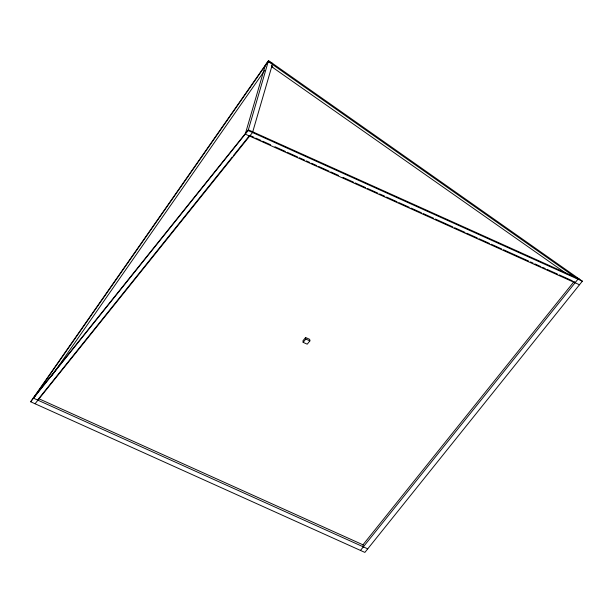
<?xml version="1.0" encoding="UTF-8"?>
<svg xmlns="http://www.w3.org/2000/svg" width="613" height="613" viewBox="0 0 613 613"><rect width="100%" height="100%" fill="white"/><g stroke="black" fill="none" stroke-linecap="round" stroke-linejoin="round"><path stroke-width="0.92" d="M265.383 65.085L245.261 134.117L579.484 284.761M30.65 401.776L248.127 130.546L268.525 60.587L582.35 281.183L364.873 552.413L30.65 401.776L268.525 60.587M272.662 63.491L252.533 132.531L35.056 403.76M360.467 550.428L577.944 279.199L268.256 61.507L33.516 398.197L367.739 548.842M51.5 376.229L264.739 70.372M37.378 400.304L232.312 156.966M265.621 64.748L268.272 61.438L272.348 63.277M33.033 398.358L248.334 129.841L579.208 278.976M233.507 155.472L249.062 136.086M305.596 337.502L302.945 340.805L303.151 342.353L307.228 344.184L309.879 340.882L309.672 339.341L305.596 337.502L305.803 339.043L303.151 342.353M363.448 547.271L362.965 544.811L574.052 281.551L575.622 282.654M271.812 66.809L566.588 273.758M248.127 130.546L582.35 281.183M250.525 135.734L254.02 137.304M255.759 138.086L260.992 140.446M262.739 141.235L270.586 144.768M274.946 146.737L285.413 151.449M287.152 152.239L297.619 156.959M299.359 157.74L304.592 160.1M306.339 160.882L309.826 162.46M311.573 163.242L316.806 165.602M318.545 166.391L329.012 171.104M330.752 171.893L338.606 175.425M342.966 177.395L353.425 182.107M355.172 182.896L365.639 187.609M367.379 188.398L377.846 193.118M379.585 193.9L384.818 196.26M386.565 197.049L397.032 201.761M398.772 202.551L409.239 207.263M410.978 208.052L421.445 212.765M423.192 213.554L433.652 218.266M435.399 219.056L452.838 226.917M454.585 227.699L465.045 232.419M466.792 233.208L477.259 237.921M478.998 238.71L489.465 243.422M491.212 244.212L501.672 248.924M503.419 249.713L528.705 261.107M530.452 261.897L533.065 263.077M534.812 263.866L540.911 266.617M542.658 267.398L545.271 268.578M547.018 269.368L557.485 274.08M559.225 274.869L572.304 280.762M305.803 339.043L309.879 340.882M38.565 398.596L362.965 544.811M271.329 65.737L272.831 67.269"/></g></svg>
